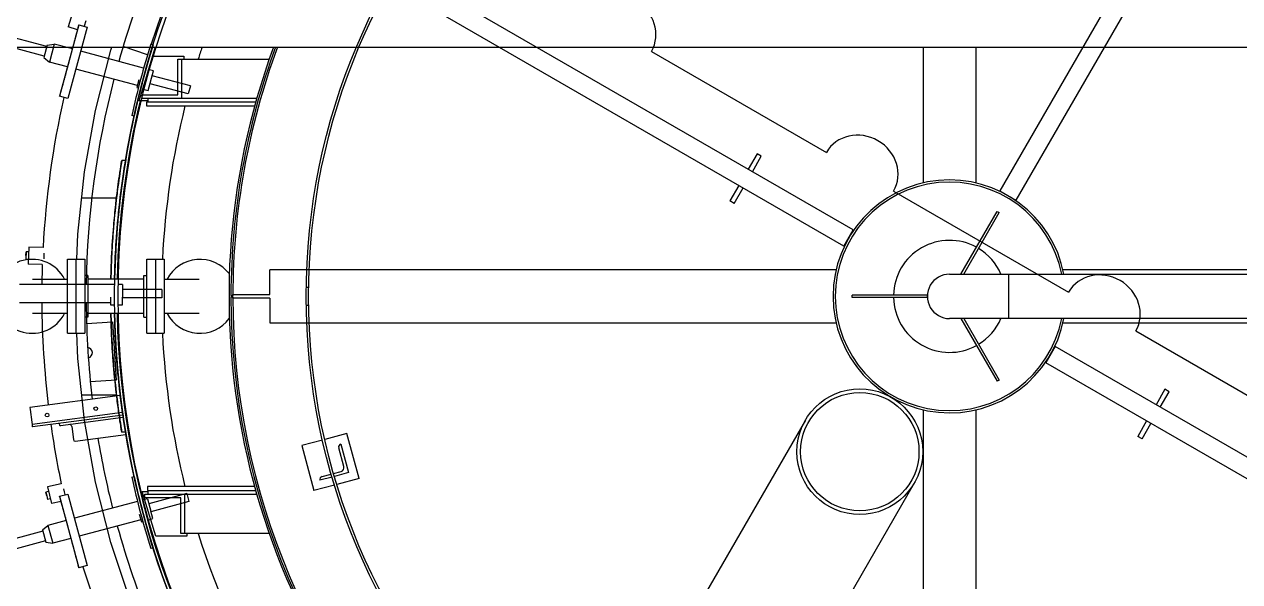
# Model space of a CAD drawing. Header units: metres. Extents: x 0 to 63075, y 0 to 44550.
# Drawn here: x 53734.1 to 54203.9, y 38908.8 to 39124.4 of the extents above; entities that cross this region are included whole.
import ezdxf

# ---------------------------------------------------------------- set-up
doc = ezdxf.new("R2010")
doc.units = ezdxf.units.M
doc.header["$LTSCALE"] = 75
for name, color, linetype in [('GSB', 7, 'Continuous'), ('ML6', 1, 'Continuous'), ('SDM', 7, 'Continuous'), ('SL1', 8, 'Continuous')]:
    doc.layers.add(name, color=color, linetype=linetype)
doc.styles.add('ROMANS', font='ROMANS.SHX')
doc.dimstyles.new('75___1-75', dxfattribs={"dimscale": 75, "dimtxt": 2.5, "dimasz": 2, "dimexe": 1.5, "dimexo": 1, "dimgap": 0.5, "dimtad": 1, "dimdec": 0, "dimzin": 12, "dimtxsty": 'ROMANS', "dimcen": 0, "dimclrd": 256, "dimclre": 256, "dimclrt": 3, "dimazin": 3, "dimtfac": 1, "dimtdec": 0, "dimtmove": 0, "dimatfit": 0, "dimfxl": 1, "dimlwd": -1, "dimlwe": -1, "dimarcsym": 0})

# ---------------------------------------------------------------- blocks, each defined once
blk = doc.blocks.new('A$C6bae614f')
at = {"layer": 'SL1'}
for p, q in [((374122.3, 34825.2), (372953.4, 35500.1)), ((374098.2, 34783.3), (372929.2, 35458.3)), ((374786.1, 35423.1), (374499.2, 34926.1)), ((372113.5, 35390.2), (372100.7, 35348.1)), ((372353.6, 35418), (372314.8, 35303.8)), ((374827.9, 35398.9), (374541, 34902)), ((372143.4, 35351), (372147.6, 35365)), ((372046.1, 35297.3), (371922.3, 35330.5)), ((372128.5, 35353.7), (372079.1, 35169.4)), ((372150, 35347.9), (372100.6, 35163.7)), ((372125, 35340.7), (372100.7, 35348.1)), ((372128.5, 35353.7), (372150, 35347.9)), ((371508.3, 35296), (387557.8, 35295.5)), ((372039.5, 35272.8), (371915.8, 35306)), ((372047, 35300.8), (372038.6, 35269.3)), ((372047, 35300.8), (372065.1, 35303.8)), ((372065.1, 35303.8), (372052.7, 35257.7)), ((372111.8, 35291.3), (372065.1, 35303.8)), ((372211.2, 35288.2), (372213.8, 35296)), ((372305.4, 35276), (372242.3, 35297.4)), ((372314, 35304), (372320.1, 35302.3)), ((374301.8, 35295.9), (374301.8, 34946.4)), ((374438.3, 34946.4), (374438.4, 35295.9)), ((372038.6, 35269.3), (372052.7, 35257.7)), ((372295.4, 35242.1), (372133.3, 35285.6)), ((372171.5, 35132.6), (372211.2, 35288.2)), ((372284.1, 35157.6), (372319.1, 35272.6)), ((372305.4, 35276.1), (372305.4, 35276)), ((372319.1, 35272.6), (372399.1, 35272.6)), ((372383.6, 35173.1), (372383.6, 35265.2)), ((372383.6, 35265.2), (372618.6, 35265.2)), ((372393.1, 35265.2), (372393.1, 35163.6)), ((372399.1, 35272.6), (372399.1, 35265.2)), ((373602.7, 35285.1), (374053, 35025)), ((372099.4, 35245.2), (372052.7, 35257.7)), ((372279.3, 35197), (372120.9, 35239.4)), ((372307.4, 35184), (372321.1, 35235.2)), ((372321.1, 35235.2), (372310.7, 35238)), ((372283.2, 35211.5), (372277.9, 35191.9)), ((372410.1, 35175.7), (372312.2, 35201.9)), ((372415.6, 35196.2), (372317.7, 35222.4)), ((372277.9, 35191.9), (372281.6, 35190.9)), ((372287.7, 35189.2), (372287.7, 35189.2)), ((372291.5, 35173.1), (372383.6, 35173.1)), ((372291.5, 35163.6), (372291.5, 35173.1)), ((372296.9, 35186.8), (372307.4, 35184)), ((372415.6, 35196.2), (372410.1, 35175.7)), ((372100.6, 35163.7), (372079.1, 35169.4)), ((372307.4, 35157.6), (372284.1, 35157.6)), ((372586.4, 35163.6), (372291.5, 35163.6)), ((372302.8, 35154), (372302.8, 35144.5)), ((372583.7, 35154), (372302.8, 35154)), ((372302.8, 35144.5), (372581, 35144.5)), ((372307.4, 35154), (372307.4, 35163.6)), ((372143, 34974.5), (372171.5, 35132.6)), ((372270.7, 35118.1), (372264.6, 35119.7)), ((373874.5, 35021.2), (373851.5, 34981.5)), ((373862.5, 34975.2), (373885.5, 35014.9)), ((373885.5, 35014.9), (373874.5, 35021.2)), ((372248.8, 35004.3), (372239.1, 35004.3)), ((372125.8, 34814.8), (372143, 34974.5)), ((373827.4, 34939.7), (373804.5, 34900)), ((373815.5, 34893.6), (373838.4, 34933.3)), ((374226.2, 34925), (374676.5, 34665)), ((374499.2, 34926.1), (374541, 34902)), ((372135.9, 34908.3), (372225.6, 34908.3)), ((372235.3, 34909.3), (372235.3, 34909.3)), ((373815.5, 34893.6), (373804.5, 34900)), ((374399.4, 34711.4), (374492.8, 34873.1)), ((374406.7, 34711.4), (374498.3, 34869.9)), ((374492.8, 34873.1), (374498.3, 34869.9)), ((372123.5, 34749.6), (372125.8, 34814.8)), ((374098.2, 34783.3), (374122.3, 34825.2)), ((371992.5, 34769), (371991.8, 34749.7)), ((371992.1, 34759.3), (371992.5, 34769)), ((371999.5, 34768.8), (371992.5, 34769)), ((371999.9, 34781.1), (371998.4, 34737.1)), ((372036.3, 34779.8), (371999.9, 34781.1)), ((372039.1, 34757.7), (372039.4, 34765.6)), ((371992.1, 34759.3), (371991.8, 34749.7)), ((371998.8, 34749.4), (371991.8, 34749.7)), ((372034.3, 34735.9), (371998.4, 34737.1)), ((372038.9, 34751), (372039.1, 34757.7)), ((372099.4, 34559.1), (372099.4, 34749.6)), ((372099.4, 34749.6), (372144.1, 34749.6)), ((372121.7, 34559.1), (372121.7, 34749.6)), ((372144.1, 34749.6), (372144.1, 34559.1)), ((372303.7, 34559.1), (372303.7, 34749.6)), ((372303.7, 34749.6), (372348.4, 34749.6)), ((372326.1, 34749.6), (372326.1, 34559.1)), ((372348.4, 34749.6), (372348.4, 34559.1)), ((372151.9, 34708.3), (372144.1, 34708.3)), ((372151.9, 34708.3), (372151.9, 34600.4)), ((372295.9, 34600.4), (372295.9, 34708.3)), ((372295.9, 34708.3), (372303.7, 34708.3)), ((374077.9, 34722.5), (372620.1, 34722.6)), ((372620.1, 34659.1), (372620.1, 34722.6)), ((374370.1, 34711.4), (376486.7, 34711.3)), ((374522.5, 34597.1), (374522.5, 34711.4)), ((376120.1, 34722.4), (374662.2, 34722.5)), ((372220.3, 34685.1), (371975.5, 34685.1)), ((372009.1, 34698.8), (372099.4, 34698.8)), ((372295.9, 34698.8), (372151.9, 34698.8)), ((372240.6, 34685.1), (372229.8, 34685.1)), ((372240.6, 34685.1), (372240.6, 34652.3)), ((372341.9, 34671.8), (372240.6, 34671.8)), ((372341.9, 34671.8), (372341.9, 34650.6)), ((372348.4, 34698.8), (372438.7, 34698.8)), ((372720.2, 34676.8), (372713.9, 34676.8)), ((372210.1, 34652.3), (372210.1, 34632.1)), ((372240.6, 34632.1), (372240.6, 34652.3)), ((372341.9, 34650.6), (372240.6, 34650.6)), ((372520.1, 34656.7), (372524.8, 34656.7)), ((372524.8, 34651.9), (372520.1, 34651.9)), ((372524.8, 34649.5), (372524.8, 34659.1)), ((372524.8, 34659.1), (372620.1, 34659.1)), ((372620.1, 34649.5), (372524.8, 34649.5)), ((372620.1, 34649.5), (372620.1, 34586)), ((374312.9, 34657.4), (374119.2, 34657.4)), ((374119.2, 34651.1), (374119.2, 34657.4)), ((374312.9, 34651.1), (374119.2, 34651.1)), ((374312.9, 34657.4), (374312.9, 34651.1)), ((372210.1, 34637.4), (371975.5, 34637.4)), ((372099.4, 34609.9), (372009.1, 34609.9)), ((372295.9, 34609.9), (372151.9, 34609.9)), ((372210.1, 34632.1), (372220.2, 34632.1)), ((372229.7, 34632.1), (372240.6, 34632.1)), ((372438.7, 34609.9), (372348.4, 34609.9)), ((372713.9, 34631.8), (372720.2, 34631.8)), ((372151.9, 34600.4), (372144.1, 34600.4)), ((372148.3, 34583.9), (372214.8, 34588.2)), ((372214.8, 34588.2), (372224.6, 34438.5)), ((372295.9, 34600.4), (372303.7, 34600.4)), ((372620.1, 34586), (374077.9, 34586)), ((376486.7, 34597), (374370.1, 34597.1)), ((374399.4, 34597.1), (374492.7, 34435.4)), ((374406.7, 34597.1), (374498.2, 34438.6)), ((374662.2, 34586), (376120.1, 34585.9)), ((372099.4, 34559.1), (372144.1, 34559.1)), ((372125.8, 34493.8), (372123.5, 34559.1)), ((372303.7, 34559.1), (372348.4, 34559.1)), ((374849.7, 34565), (375300.1, 34305)), ((374642, 34525.1), (374617.8, 34483.3)), ((375810.9, 33850.2), (374642, 34525.1)), ((372143, 34334.1), (372125.8, 34493.8)), ((375786.8, 33808.4), (374617.8, 34483.3)), ((372224.6, 34438.5), (372158.1, 34434.2)), ((374498.2, 34438.6), (374492.7, 34435.4)), ((372235.1, 34398.9), (372002.2, 34368.2)), ((372135.8, 34400.3), (372225.5, 34400.3)), ((372240.2, 34360.7), (372235.1, 34398.9)), ((372235.2, 34399.3), (372235.2, 34399.3)), ((374924.7, 34414.8), (374901.8, 34375.1)), ((374912.8, 34368.8), (374935.7, 34408.5)), ((374935.7, 34408.5), (374924.7, 34414.8)), ((372002.2, 34368.2), (372002.8, 34363.2)), ((372002.8, 34363.2), (372007.2, 34330.1)), ((372241.6, 34349.8), (372240.2, 34360.7)), ((374301.8, 34362.1), (374301.8, 32904.2)), ((374438.3, 32904.2), (374438.3, 34362.1)), ((372007.2, 34330.1), (372008, 34324.1)), ((372240.9, 34354.8), (372008, 34324.1)), ((372241.9, 34348.5), (372008.8, 34317.8)), ((372077.4, 34326.9), (372077.5, 34325.5)), ((372242.8, 34342.2), (372081.7, 34321)), ((372171.5, 34176), (372143, 34334.1)), ((372241.8, 34348.5), (372241.6, 34349.8)), ((373998.9, 34335.2), (373408.8, 33313.2)), ((374877.6, 34333.3), (374854.7, 34293.6)), ((374865.7, 34287.3), (374888.6, 34327)), ((372008, 34324.1), (372008.6, 34319.2)), ((372008.6, 34319.2), (372008.8, 34317.8)), ((372110.1, 34318.7), (372114.5, 34285.5)), ((372118.7, 34281.1), (372249.7, 34298.3)), ((372248.7, 34304.3), (372239.1, 34304.3)), ((372818.7, 34300.7), (372761.8, 34285.5)), ((372849.8, 34184.8), (372818.7, 34300.7)), ((372755.7, 34283.8), (372702.8, 34269.7)), ((372702.8, 34269.7), (372733.9, 34153.8)), ((372810.6, 34215.6), (372797.6, 34264.1)), ((372803.2, 34273.9), (372822.9, 34200.3)), ((374865.7, 34287.3), (374854.7, 34293.6)), ((372784.3, 34198.2), (372803.5, 34203.4)), ((372822.9, 34200.3), (372786.6, 34190.6)), ((372083.3, 34171.5), (372047.8, 34163.3)), ((372211.2, 34020.4), (372171.5, 34176)), ((372264.6, 34188.9), (372270.7, 34190.5)), ((372780.4, 34188.9), (372749.3, 34180.6)), ((372755, 34190.4), (372778.2, 34196.6)), ((372849.8, 34184.8), (372792.9, 34169.6)), ((374279.3, 34173.3), (373689.2, 33151.3)), ((372050.6, 34151.3), (372043.8, 34149.7)), ((372043.8, 34149.7), (372046, 34140.3)), ((372046, 34140.3), (372043.8, 34149.7)), ((372046, 34140.3), (372048.2, 34130.9)), ((372046, 34140.3), (372048.2, 34130.9)), ((372047.8, 34163.3), (372057.8, 34120.4)), ((372079.1, 34139.2), (372100.6, 34144.9)), ((372079.1, 34139.2), (372128.5, 33955)), ((372091.8, 34150.9), (372090, 34158.6)), ((372093.3, 34144.3), (372091.8, 34150.9)), ((372100.6, 34144.9), (372149.9, 33960.7)), ((372326.8, 34036.4), (372291.8, 34151.4)), ((372291.8, 34151.4), (372307.4, 34151.4)), ((372298.8, 34145), (372586.3, 34145)), ((372298.8, 34135.5), (372298.8, 34145)), ((372305.1, 34164.1), (372305.1, 34154.6)), ((372581, 34164.1), (372305.1, 34164.1)), ((372305.1, 34154.6), (372583.6, 34154.6)), ((372307.4, 34145), (372307.4, 34154.6)), ((372406.5, 34146.3), (372308.6, 34120.1)), ((372400.4, 34145), (372400.4, 34043.4)), ((372406.5, 34146.3), (372411.9, 34125.8)), ((372786.7, 34167.9), (372733.9, 34153.8)), ((372055, 34132.5), (372048.2, 34130.9)), ((372082.6, 34126.2), (372057.8, 34120.4)), ((372279.5, 34126), (372117.3, 34082.6)), ((372305.1, 34132.9), (372294.7, 34130.1)), ((372390.9, 34135.5), (372298.8, 34135.5)), ((372305.1, 34132.9), (372313.6, 34101.3)), ((372411.9, 34125.8), (372314.1, 34099.6)), ((372390.9, 34043.4), (372390.9, 34135.5)), ((372095.8, 34076.8), (372049.1, 34064.3)), ((372288, 34078.9), (372129.6, 34036.4)), ((372284.2, 34093.4), (372289.4, 34073.8)), ((372299.2, 34076.4), (372299.2, 34076.4)), ((372308.4, 34078.8), (372318.9, 34081.7)), ((372318.9, 34081.7), (372313.6, 34101.3)), ((372035.9, 34049.2), (371912.1, 34016)), ((372035, 34052.7), (372049.1, 34064.3)), ((372035, 34052.7), (372043.4, 34021.2)), ((372049.1, 34064.3), (372061.4, 34018.2)), ((372289.4, 34073.8), (372293.1, 34074.8)), ((372042.5, 34024.7), (371918.7, 33991.5)), ((372043.4, 34021.2), (372061.4, 34018.2)), ((372108.2, 34030.7), (372061.4, 34018.2)), ((372261.9, 33868), (372211.2, 34020.4)), ((372406.8, 34036.4), (372326.8, 34036.4)), ((372618.5, 34043.4), (372390.9, 34043.4)), ((372406.8, 34043.4), (372406.8, 34036.4)), ((372320, 34006.3), (372313.9, 34004.6)), ((372149.9, 33960.7), (372128.5, 33955))]:
    blk.add_line(p, q, dxfattribs=at)
for centre, radius in [((374370.1, 34654.2), 2150), ((374370.1, 34654.2), 2140.5), ((374370.1, 34654.2), 1656.3), ((374370.1, 34654.2), 1650), ((374139.1, 34254.2), 161.9), ((374139.1, 34254.2), 152.4), ((372172.2, 34365), 4.76), ((372046.9, 34348.5), 4.76)]:
    blk.add_circle(centre, radius, dxfattribs=at)
for centre, radius, start, end in [((374370.1, 34654.2), 2222.8, 150.4352, 164.2043), ((374370.1, 34654.2), 2150, 162.6331, 178.8135), ((374370.1, 34654.2), 2156.3, 162.4629, 167.5334), ((374370.1, 34654.2), 2150, 162.4554, 167.5408), ((374370.1, 34654.2), 2143.5, 162.5787, 165.1114), ((374370.1, 34654.2), 2028.5, 161.5567, 162.472), ((374370.1, 34654.2), 1855, 159.76, 358.2327), ((374370.1, 34654.2), 1850, 159.7029, 179.9244), ((374370.1, 34654.2), 1845.2, 159.6482, 179.9242), ((374370.1, 34654.2), 2222.8, 165.4352, 179.2043), ((374370.1, 34654.2), 2337.1, 167.3366, 176.9195), ((374370.1, 34654.2), 2143.5, 166.4192, 178.8099), ((374370.1, 34654.2), 2028.5, 166.0134, 177.3068), ((374370.1, 34654.2), 300, 10.9801, 349.0162), ((374370.1, 34654.2), 294.3, 11.1943, 348.8019), ((374326.3, 34658.7), 2106, 173.455, 173.8659), ((374370.1, 34654.2), 144.3, 61.2586, 178.7376), ((374370.1, 34654.2), 144.3, 23.3242, 58.7376), ((372007.7, 34654.3), 95.2, 27.8163, 332.18), ((374370.1, 34654.2), 2337.1, 177.9982, 179.2431), ((372440.1, 34654.3), 95.2, 37.1746, 152.18), ((374370.1, 34654.2), 57.1, 89.9981, 269.9981), ((374370.1, 34654.2), 1850, 180.0718, 269.9244), ((374370.1, 34654.2), 1845.2, 180.072, 269.9242), ((374370.1, 34654.2), 144.3, 181.2586, 298.7376), ((374370.1, 34654.2), 2337.1, 180.4139, 186.8754), ((374370.1, 34654.2), 2222.8, 180.4352, 186.8434), ((374370.1, 34654.2), 2150, 181.1828, 357.3322), ((374373.5, 34654), 2153.5, 181.1739, 182.0069), ((374370.1, 34654.2), 2143.5, 181.1864, 255.5738), ((372440.1, 34654.3), 95.2, 207.8163, 322.8217), ((374370.1, 34654.2), 1845.2, 270.072, 358.2233), ((374370.1, 34654.2), 1850, 270.0718, 358.2279), ((374370.1, 34654.2), 144.3, 301.2586, 336.672), ((374370.1, 34654.2), 2028.5, 182.6895, 193.9828), ((372149.8, 34508.8), 13.5, 283.0829, 84.4133), ((374370.1, 34654.2), 2337.1, 188.1208, 191.9195), ((373579.7, 34527.1), 1349.5, 189.2287, 189.5035), ((374370.1, 34654.2), 2222.8, 189.4626, 194.2043), ((372805.3, 34266.2), 8, 104.9981, 194.9981), ((372800.9, 34213), 10, 284.9981, 14.9981), ((374370.1, 34654.2), 2156.3, 192.4629, 197.5334), ((374370.1, 34654.2), 2150, 192.4554, 197.5408), ((372757.1, 34182.6), 8, 104.9981, 194.9981), ((374370.1, 34654.2), 2143.5, 286.3021, 345.1114), ((374370.1, 34654.2), 2222.8, 195.4352, 209.2043), ((374370.1, 34654.2), 2028.5, 197.5242, 252.754), ((374370.1, 34654.2), 2028.5, 287.2423, 342.472), ((374370.1, 34654.2), 2337.1, 197.3366, 206.9195)]:
    blk.add_arc(centre, radius, start, end, dxfattribs=at)
for centre, major_axis, ratio, start_param in [((373516.1, 35335.1), (-86.6, 50), 0.92388, 3.141593), ((374139.6, 34975), (-86.6, 50), 0.92388, 3.141593), ((374763.1, 34615), (-86.6, 50), 0.92388, 3.141593), ((372081, 34326), (0.65, -4.96), 0.707107, 4.712389), ((372105.9, 34318.2), (-0.78, 5.95), 0.707107, 4.712389), ((372118, 34286), (0.65, -4.96), 0.707107, 4.712389)]:
    blk.add_ellipse(centre, major_axis=major_axis, ratio=ratio, start_param=start_param, end_param=6.283185, dxfattribs=at)
for points, weights in [([(372079.1, 35169.4), (372092.5, 35217.5), (372099.4, 35242.9), (372104.4, 35261.4), (372109.3, 35280), (372116, 35305.4), (372128.5, 35353.7)], [0.0216088228762, 0.0382600486739, 0.0549112744716, 0.0715625002693, 0.0549112744714, 0.0382600486736, 0.0216088228758]), ([(372128.5, 33955), (372116, 34003.2), (372109.3, 34028.6), (372104.3, 34047.2), (372099.3, 34065.8), (372092.4, 34091.2), (372079.1, 34139.2)], [0.0216088236814, 0.0382600500998, 0.0549112765182, 0.0715625029366, 0.0549112765182, 0.0382600500999, 0.0216088236815])]:
    blk.add_rational_spline(points, weights, degree=3, knots=[0, 0, 0, 0, 0.5, 0.5, 0.5, 1, 1, 1, 1], dxfattribs=at)
for points, knots in [([(372237.9, 34996.5), (372238.5, 35000.5), (372238.9, 35003), (372239.1, 35003.9), (372239.1, 35004.2), (372239.1, 35004.3), (372239.1, 35004.3), (372239.3, 35004.8), (372237.7, 34995.9), (372235, 34978.1), (372233.6, 34969.2), (372232, 34958.1), (372230.3, 34945.2), (372228.5, 34932.3), (372226.6, 34917.5), (372224.8, 34901.8), (372222.1, 34878.7), (372219.3, 34850.8), (372216.9, 34820), (372215.3, 34799.5), (372214, 34777.8), (372212.9, 34755.5), (372212, 34736.8), (372211.4, 34717.7), (372211, 34698.8)], [0.1495705, 0.1495705, 0.1495705, 0.1495705, 0.1827785, 0.1827785, 0.1827785, 0.192816, 0.192816, 0.192816, 0.2702472, 0.2702472, 0.2702472, 0.3089628, 0.3089628, 0.3089628, 0.3476784, 0.3476784, 0.3476784, 0.404803, 0.404803, 0.404803, 0.442886, 0.442886, 0.442886, 0.474831, 0.474831, 0.474831, 0.474831]), ([(372211, 34698.8), (372211.4, 34717.8), (372212, 34736.8), (372212.9, 34755.5), (372214.2, 34783.4), (372216.1, 34810.4), (372218.2, 34835.1), (372219.8, 34855), (372221.7, 34873.3), (372223.4, 34889.8), (372223.9, 34893.9), (372224.3, 34897.8), (372224.8, 34901.7), (372227.5, 34925.6), (372230.4, 34946.7), (372232.8, 34963.2), (372234.8, 34977), (372236.4, 34987.4), (372237.5, 34994.3), (372238.4, 34999.8), (372238.9, 35002.9), (372239.1, 35003.9), (372239.1, 35004.2), (372239.1, 35004.3), (372239.1, 35004.3), (372239.2, 35004.5), (372238.7, 35001.9), (372237.9, 34996.6)], [0.5252527, 0.5252527, 0.5252527, 0.5252527, 0.5571563, 0.5571563, 0.5571563, 0.604762, 0.604762, 0.604762, 0.6428465, 0.6428465, 0.6428465, 0.6523676, 0.6523676, 0.6523676, 0.7104433, 0.7104433, 0.7104433, 0.7588397, 0.7588397, 0.7588397, 0.7975568, 0.7975568, 0.7975568, 0.8072361, 0.8072361, 0.8072361, 0.8504878, 0.8504878, 0.8504878, 0.8504878]), ([(372248.8, 35004.3), (372248.9, 35004.8), (372247.3, 34995.9), (372244.6, 34978.1), (372243.2, 34969.2), (372241.6, 34958.1), (372239.8, 34945.2), (372238.1, 34932.3), (372236.2, 34917.5), (372234.4, 34901.8), (372231.7, 34878.7), (372228.8, 34850.8), (372226.5, 34820), (372224.9, 34799.5), (372223.5, 34777.8), (372222.4, 34755.5), (372221.6, 34736.8), (372220.9, 34717.7), (372220.5, 34698.8)], [0.1942602, 0.1942602, 0.1942602, 0.1942602, 0.2713351, 0.2713351, 0.2713351, 0.3098671, 0.3098671, 0.3098671, 0.3483992, 0.3483992, 0.3483992, 0.4052538, 0.4052538, 0.4052538, 0.4431569, 0.4431569, 0.4431569, 0.4749507, 0.4749507, 0.4749507, 0.4749507]), ([(372246.5, 34990.1), (372245.9, 34986.4), (372245.2, 34982), (372244.4, 34977), (372243, 34967.8), (372241.4, 34956.4), (372239.6, 34943.2), (372238.2, 34932.9), (372236.7, 34921.5), (372235.2, 34909.3)], [0.86365716, 0.86365716, 0.86365716, 0.86365716, 0.88570976, 0.88570976, 0.88570976, 0.92567558, 0.92567558, 0.92567558, 0.9570304, 0.9570304, 0.9570304, 0.9570304]), ([(372235.3, 34909.3), (372237.6, 34929.3), (372240.1, 34947.1), (372242.2, 34961.6), (372243.8, 34972.9), (372245.2, 34982.2), (372246.3, 34989.1), (372246.7, 34991.6), (372247.1, 34993.9), (372247.4, 34995.8)], [0.0430691, 0.0430691, 0.0430691, 0.0430691, 0.0943598, 0.0943598, 0.0943598, 0.1343243, 0.1343243, 0.1343243, 0.1492904, 0.1492904, 0.1492904, 0.1492904]), ([(372220.5, 34698.8), (372220.9, 34717.8), (372221.6, 34736.8), (372222.4, 34755.5), (372223.8, 34783.4), (372225.6, 34810.4), (372227.7, 34835.1), (372229.4, 34855), (372231.2, 34873.3), (372233, 34889.8), (372233.5, 34893.9), (372233.9, 34897.8), (372234.4, 34901.7), (372235.1, 34908.4), (372235.9, 34914.8), (372236.7, 34921)], [0.5251318, 0.5251318, 0.5251318, 0.5251318, 0.5568841, 0.5568841, 0.5568841, 0.6042645, 0.6042645, 0.6042645, 0.6421689, 0.6421689, 0.6421689, 0.651645, 0.651645, 0.651645, 0.6677782, 0.6677782, 0.6677782, 0.6677782]), ([(372229.7, 34857.3), (372229, 34850), (372228.3, 34842.2), (372227.6, 34834), (372226.2, 34817.1), (372224.7, 34796.9), (372223.4, 34774.6), (372222.6, 34759.7), (372221.9, 34743.9), (372221.3, 34727.7), (372221, 34718.2), (372220.7, 34708.5), (372220.5, 34698.8)], [162.031837, 162.031837, 162.031837, 162.031837, 197.059291, 197.059291, 197.059291, 268.952645, 268.952645, 268.952645, 316.881547, 316.881547, 316.881547, 345.189393, 345.189393, 345.189393, 345.189393]), ([(372221.4, 34729.6), (372221.6, 34736.9), (372221.9, 34744.2), (372222.3, 34751.3), (372223, 34766.9), (372223.8, 34781.8), (372224.7, 34795.6), (372225.6, 34809.4), (372226.6, 34822), (372227.5, 34833.3), (372228.1, 34840.6), (372228.8, 34847.6), (372229.4, 34854.2)], [-1098.506815, -1098.506815, -1098.506815, -1098.506815, -1076.824016, -1076.824016, -1076.824016, -1029.083216, -1029.083216, -1029.083216, -981.342415, -981.342415, -981.342415, -950.193996, -950.193996, -950.193996, -950.193996]), ([(372211, 34609.9), (372211.4, 34590.9), (372212, 34571.8), (372212.9, 34553.1), (372214.2, 34525.3), (372216.1, 34498.2), (372218.1, 34473.5), (372219.8, 34453.7), (372221.6, 34435.3), (372223.4, 34418.9), (372223.9, 34414.8), (372224.3, 34410.8), (372224.8, 34406.9), (372227.5, 34383.1), (372230.4, 34361.9), (372232.8, 34345.4), (372234.8, 34331.7), (372236.4, 34321.2), (372237.5, 34314.3), (372238.4, 34308.9), (372238.9, 34305.7), (372239.1, 34304.6), (372239.1, 34304.4), (372239.1, 34304.2), (372239.1, 34304.2), (372239.1, 34304.2), (372238.8, 34306.1), (372238.2, 34309.9)], [0.5252327, 0.5252327, 0.5252327, 0.5252327, 0.5571351, 0.5571351, 0.5571351, 0.6047389, 0.6047389, 0.6047389, 0.6428219, 0.6428219, 0.6428219, 0.6523427, 0.6523427, 0.6523427, 0.7104161, 0.7104161, 0.7104161, 0.7588106, 0.7588106, 0.7588106, 0.7975262, 0.7975262, 0.7975262, 0.8072051, 0.8072051, 0.8072051, 0.8438551, 0.8438551, 0.8438551, 0.8438551]), ([(372238.2, 34309.9), (372238.7, 34307.1), (372238.9, 34305.4), (372239.1, 34304.6), (372239.1, 34304.4), (372239.1, 34304.2), (372239.1, 34304.2), (372239.2, 34304.1), (372238.4, 34308.8), (372236.8, 34318.8), (372235.5, 34327.1), (372233.6, 34339.1), (372231.5, 34354.1), (372229.8, 34366.1), (372228, 34380), (372226.2, 34395.1), (372225.7, 34398.8), (372225.3, 34402.6), (372224.8, 34406.6), (372222.1, 34429.9), (372219.3, 34457.9), (372216.9, 34488.6), (372215.3, 34509.1), (372214, 34530.8), (372212.9, 34553.1), (372212, 34571.8), (372211.4, 34590.9), (372211, 34609.9)], [0.1561868, 0.1561868, 0.1561868, 0.1561868, 0.1827852, 0.1827852, 0.1827852, 0.1928231, 0.1928231, 0.1928231, 0.2508987, 0.2508987, 0.2508987, 0.2992951, 0.2992951, 0.2992951, 0.3380123, 0.3380123, 0.3380123, 0.3476915, 0.3476915, 0.3476915, 0.4048183, 0.4048183, 0.4048183, 0.4429028, 0.4429028, 0.4429028, 0.4748491, 0.4748491, 0.4748491, 0.4748491]), ([(372245.7, 34323.4), (372244.4, 34331.4), (372242.8, 34341.8), (372241.1, 34354.4), (372239.4, 34366.5), (372237.5, 34380.5), (372235.7, 34395.6), (372235.2, 34399.4), (372234.8, 34403.3), (372234.3, 34407.2), (372231.6, 34430.6), (372228.8, 34458.4), (372226.4, 34489.1), (372224.8, 34509.5), (372223.4, 34531.2), (372222.4, 34553.5), (372221.5, 34572.1), (372220.9, 34591.1), (372220.5, 34609.9)], [0.2603615, 0.2603615, 0.2603615, 0.2603615, 0.3006055, 0.3006055, 0.3006055, 0.3392704, 0.3392704, 0.3392704, 0.3489366, 0.3489366, 0.3489366, 0.4055957, 0.4055957, 0.4055957, 0.4433685, 0.4433685, 0.4433685, 0.4749686, 0.4749686, 0.4749686, 0.4749686]), ([(372220.5, 34609.9), (372220.9, 34591), (372221.5, 34572), (372222.4, 34553.5), (372223.7, 34525.7), (372225.6, 34498.7), (372227.6, 34474), (372229.3, 34454.2), (372231.1, 34435.9), (372232.9, 34419.5), (372233.4, 34415.4), (372233.8, 34411.4), (372234.3, 34407.5), (372237, 34383.6), (372239.9, 34362.3), (372242.3, 34345.7), (372244.3, 34331.8), (372246, 34321.3), (372247.1, 34314.4), (372248, 34308.9), (372248.5, 34305.7), (372248.7, 34304.6), (372248.7, 34304.4), (372248.8, 34304.2), (372248.8, 34304.2), (372248.8, 34304.2), (372248.8, 34304.2), (372248.8, 34304.2)], [0.5251117, 0.5251117, 0.5251117, 0.5251117, 0.5566688, 0.5566688, 0.5566688, 0.6038831, 0.6038831, 0.6038831, 0.6416546, 0.6416546, 0.6416546, 0.6510975, 0.6510975, 0.6510975, 0.709093, 0.709093, 0.709093, 0.7574226, 0.7574226, 0.7574226, 0.7960862, 0.7960862, 0.7960862, 0.8057521, 0.8057521, 0.8057521, 0.8058694, 0.8058694, 0.8058694, 0.8058694]), ([(372220.9, 34594.1), (372221.3, 34581.5), (372221.7, 34569.1), (372222.3, 34557), (372223, 34541.3), (372223.8, 34526.3), (372224.8, 34512.5), (372225.7, 34498.6), (372226.6, 34485.9), (372227.6, 34474.6), (372228.2, 34467.3), (372228.8, 34460.3), (372229.4, 34453.7)], [447.662157, 447.662157, 447.662157, 447.662157, 484.632705, 484.632705, 484.632705, 532.561608, 532.561608, 532.561608, 580.49051, 580.49051, 580.49051, 611.763643, 611.763643, 611.763643, 611.763643]), ([(372218.4, 34470.3), (372218.3, 34471.8), (372218.2, 34473.2), (372218, 34474.6), (372216.9, 34488.8), (372215.6, 34505.4), (372214.5, 34523.6)], [978.977081, 978.977081, 978.977081, 978.977081, 985.188788, 985.188788, 985.188788, 1045.754281, 1045.754281, 1045.754281, 1045.754281])]:
    blk.add_open_spline(points, degree=3, knots=knots, dxfattribs=at)
blk = doc.blocks.new('zw$15D4')
at = {"layer": 'ML6', "xscale": 0.2502808837766805, "yscale": 0.2502808837766805, "zscale": 0.2502808837766805}
blk.add_blockref('A$C6bae614f', (-85544.74, -3177.34), dxfattribs=at)

msp = doc.modelspace()

# ---------------------------------------------------------------- block references
at = {"layer": 'GSB', "xscale": 0.6000000000000068, "yscale": 0.6000000000000068, "zscale": 0.6000000000000068}
msp.add_blockref('zw$15D4', (49200, 35721.63), dxfattribs=at)

# ---------------------------------------------------------------- leaders
at = {"layer": 'SDM'}
msp.add_leader([(52766.71, 37891.88), (59453.13, 42438.72), (62243.43, 42438.72)], dimstyle='75___1-75', override={"dimtad": 0}, dxfattribs=at)

doc.saveas('drawing.dxf')
